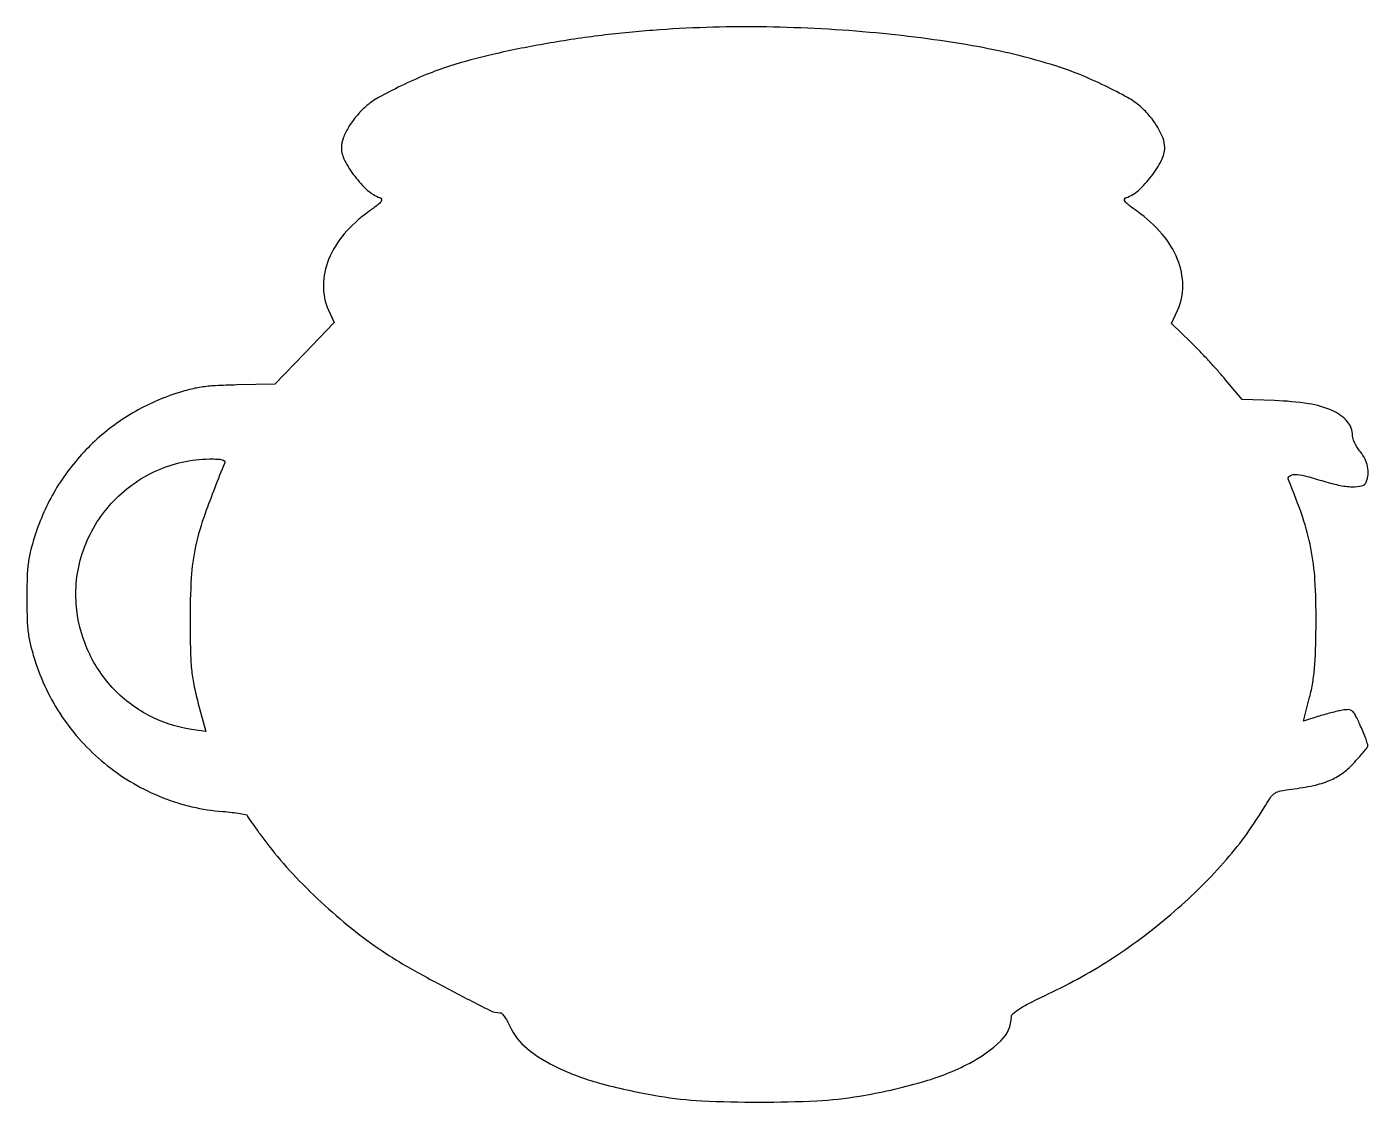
# Model space of a CAD drawing. Extents: x 0 to 429, y 0 to 344.
import ezdxf

# ---------------------------------------------------------------- set-up
doc = ezdxf.new("R2010")
doc.units = 0

msp = doc.modelspace()

# ---------------------------------------------------------------- linework, layer by layer
for points in [[(200.5, 342.891445, 0.012643), (183.080688, 341.138493, 0.012305), (165.613395, 338.495201, 0.012871), (149.321012, 335.183451, 0.020044), (135.5, 331.41246, 0.020847), (128.110092, 328.730555, 0.014787), (120.054015, 325.138786, 0.014053), (112.854266, 321.417277, 0.054523), (108.755798, 318.527612, 0.038769), (105.734009, 315.412827, 0.03896), (103.234773, 311.873753, 0.041953), (101.540522, 308.394192, 0.09258), (101, 305.5, 0.119894), (102.004371, 301.371618, 0.044105), (105.240118, 296.272486, 0.044221), (109.378423, 291.758334, 0.10385), (113.297592, 289.443733, -0.239835), (113.816078, 288.912768, -0.249814), (113.680499, 288.195742, -0.060322), (112.509473, 287.051543, -0.007969), (109.716627, 284.983515, 0.0594), (101.89109, 277.836675, 0.081411), (96.918232, 269.717982, 0.09372), (95.223245, 261.365648, 0.110996), (96.881372, 253.5), (98.710296, 249.5), (89.20335, 239.647697), (79.696404, 229.795393), (67.598202, 229.575206, 0.008048), (60.780535, 229.341315, 0.024587), (56.176205, 228.881418, 0.02922), (52.08554, 228.021737, 0.015652), (47.147771, 226.511231, 0.057983), (32.634905, 219.607688, 0.057621), (20.061119, 209.544205, 0.057698), (10.129518, 196.890659, 0.058434), (3.40221, 182.354857, 0.013682), (1.825966, 177.060368, 0.03094), (0.994939, 172.963632, 0.026664), (0.609833, 168.441644, 0.007911), (0.5, 161.5, 0.007911), (0.609833, 154.558356, 0.026664), (0.994939, 150.036368, 0.03094), (1.825966, 145.939632, 0.013682), (3.40221, 140.645143, 0.073698), (12.405962, 122.646722, 0.072446), (26.286811, 107.913504, 0.072836), (43.719913, 97.813044, 0.075831), (63.078003, 93.314466, -0.008867), (66.115238, 93.025991, -0.014536), (68.672913, 92.661652, -0.00819), (70.738459, 92.270946, -0.35584), (71, 91.949983, 0.153672), (71.16128, 91.437621, 0.002252), (73.011974, 88.81445, 0.005918), (75.224178, 85.785186, 0.003843), (77.849274, 82.334051, 0.023262), (85.43775, 73.406191, 0.01774), (94.519283, 64.344148, 0.017635), (104.297213, 55.878668, 0.021884), (113.987599, 48.745466, 0.019338), (122.904411, 43.252472, 0.007792), (135.473009, 36.420995, 0.003571), (148.332796, 29.805266, 0.117378), (151.703206, 29.000755, -0.20802), (152.28238, 28.748465, -0.030934), (153.109505, 27.74208, -0.030485), (153.987568, 26.357413, -0.021933), (154.801001, 24.716965, 0.121019), (160.342421, 17.537566, 0.058695), (170.257102, 11.385799, 0.044861), (184.29217, 6.287735, 0.023292), (202.529928, 2.358909, 0.029017), (216.161429, 0.886663, 0.012393), (234.5, 0.43206, 0.012393), (252.838571, 0.886663, 0.029017), (266.470072, 2.358909, 0.027675), (286.346227, 6.823212, 0.051229), (301.703411, 12.932912, 0.069905), (311.684672, 20.067557, 0.201633), (315.026566, 27.70034, -0.222113), (315.568221, 28.816263, -0.031223), (317.708098, 30.341848, -0.022781), (321.19298, 32.297434, -0.006568), (326.7496, 35, 0.035287), (347.675515, 46.707638, 0.033561), (367.12078, 61.420657, 0.034712), (383.727827, 77.988932, 0.046557), (396.148093, 95.23565, -0.021116), (397.894649, 97.940822, -0.099503), (399.231648, 99.203755, -0.092113), (401.001833, 99.900259, -0.016715), (404.503055, 100.457115, 0.020417), (411.500823, 101.623252, 0.046817), (416.602031, 103.198568, 0.057616), (420.639488, 105.447385, 0.050091), (424.270811, 108.654184, 0.005291), (425.91477, 110.466516, 0.007229), (427.354352, 112.135681, 0.004946), (428.522765, 113.559086, 0.079877), (428.829109, 114.09659, 0.164191), (428.848612, 114.685096, 0.010122), (428.302677, 116.374302, 0.014161), (427.540597, 118.391858, 0.009965), (426.574848, 120.617478, 0.009251), (424.878028, 124.149665, 0.097827), (423.900606, 125.405506, 0.178152), (422.745098, 125.842806, 0.047123), (420.745739, 125.672469, 0.013099), (419.179974, 125.34632, 0.005608), (417.105247, 124.832489, 0.005544), (414.905121, 124.235223, 0.007272), (412.910422, 123.638429), (408.320843, 122.192222), (410.293688, 129.846111, 0.02195), (411.271543, 134.470816, 0.019944), (411.878085, 139.313674, 0.014723), (412.212738, 145.362593, 0.005271), (412.344741, 154, 0.015961), (411.985069, 167.229819, 0.033384), (410.692946, 177.443357, 0.034024), (408.072006, 187.27167, 0.017236), (403.520898, 199.25, -0.335922), (403.832092, 200.465747, -0.175347), (405.397698, 200.993074, -0.056349), (408.783129, 200.53373, -0.014083), (414.160906, 199.012901, 0.022659), (419.54304, 197.590038, 0.045747), (423.893444, 197.057907, 0.064122), (426.987881, 197.361468, 0.249633), (428.393011, 198.581787, 0.069883), (428.954776, 201.015323, 0.070619), (428.821262, 203.500412, 0.068121), (427.988626, 205.925658, 0.058256), (426.5, 208.182369, -0.033569), (425.543212, 209.488054, -0.0304), (424.734375, 210.952918, -0.031719), (424.17352, 212.355888, -0.079388), (424, 213.441867, 0.18221), (422.320863, 217.896577, 0.107597), (417.687834, 221.313732, 0.067999), (409.963278, 223.579653, 0.028124), (399.096716, 224.596598), (388.693433, 224.982525), (383.461667, 231.241262, 0.008165), (381.024438, 234.061994, 0.004692), (378.00035, 237.385228, 0.004686), (374.89848, 240.668076, 0.007796), (372.216684, 243.368025), (366.203467, 249.23605), (368.079771, 253.368025, 0.10909), (369.764736, 261.314982, 0.09433), (368.097092, 269.692557, 0.082109), (363.134342, 277.815313, 0.059335), (355.283373, 284.983515, -0.007969), (352.490527, 287.051543, -0.060322), (351.319501, 288.195742, -0.249814), (351.183922, 288.912768, -0.239835), (351.702408, 289.443733, 0.10385), (355.621577, 291.758334, 0.044221), (359.759882, 296.272486, 0.044105), (362.995629, 301.371618, 0.119894), (364, 305.5, 0.09258), (363.459478, 308.394192, 0.041953), (361.765227, 311.873753, 0.03896), (359.265991, 315.412827, 0.038769), (356.244202, 318.527612, 0.054523), (352.145734, 321.417277, 0.014053), (344.945985, 325.138786, 0.014787), (336.889908, 328.730555, 0.020847), (329.5, 331.41246, 0.034038), (302.46536, 337.982332, 0.020402), (269.678018, 342.253802, 0.019593), (234.604629, 343.993791, 0.021353)], [(63.705736, 204.75, 0.009146), (57.456918, 188.537517, 0.033715), (54.400825, 177.996614, 0.039086), (53.018336, 167.943013, 0.015503), (52.634533, 154, 0.004983), (52.760533, 144.632318, 0.018644), (53.1176, 138.757027, 0.025017), (53.849582, 133.847604, 0.015451), (55.174364, 128.162196), (57.656712, 118.824392), (53.117651, 119.505066, -0.084975), (39.296867, 124.060489, -0.084863), (27.771133, 132.9551, -0.084426), (19.810655, 145.218313, -0.082933), (16.28802, 159.5, -0.103898), (18.558511, 176.770894, -0.101403), (27.588258, 191.838803, -0.101314), (41.824523, 202.150372, -0.103527), (58.856989, 205.934189, -0.011611), (61.403467, 205.906339, -0.05139), (62.886284, 205.702144, -0.133709), (63.587428, 205.314196, -0.305438)]]:
    msp.add_lwpolyline(points, format="xyb", close=True)

doc.saveas('drawing.dxf')
